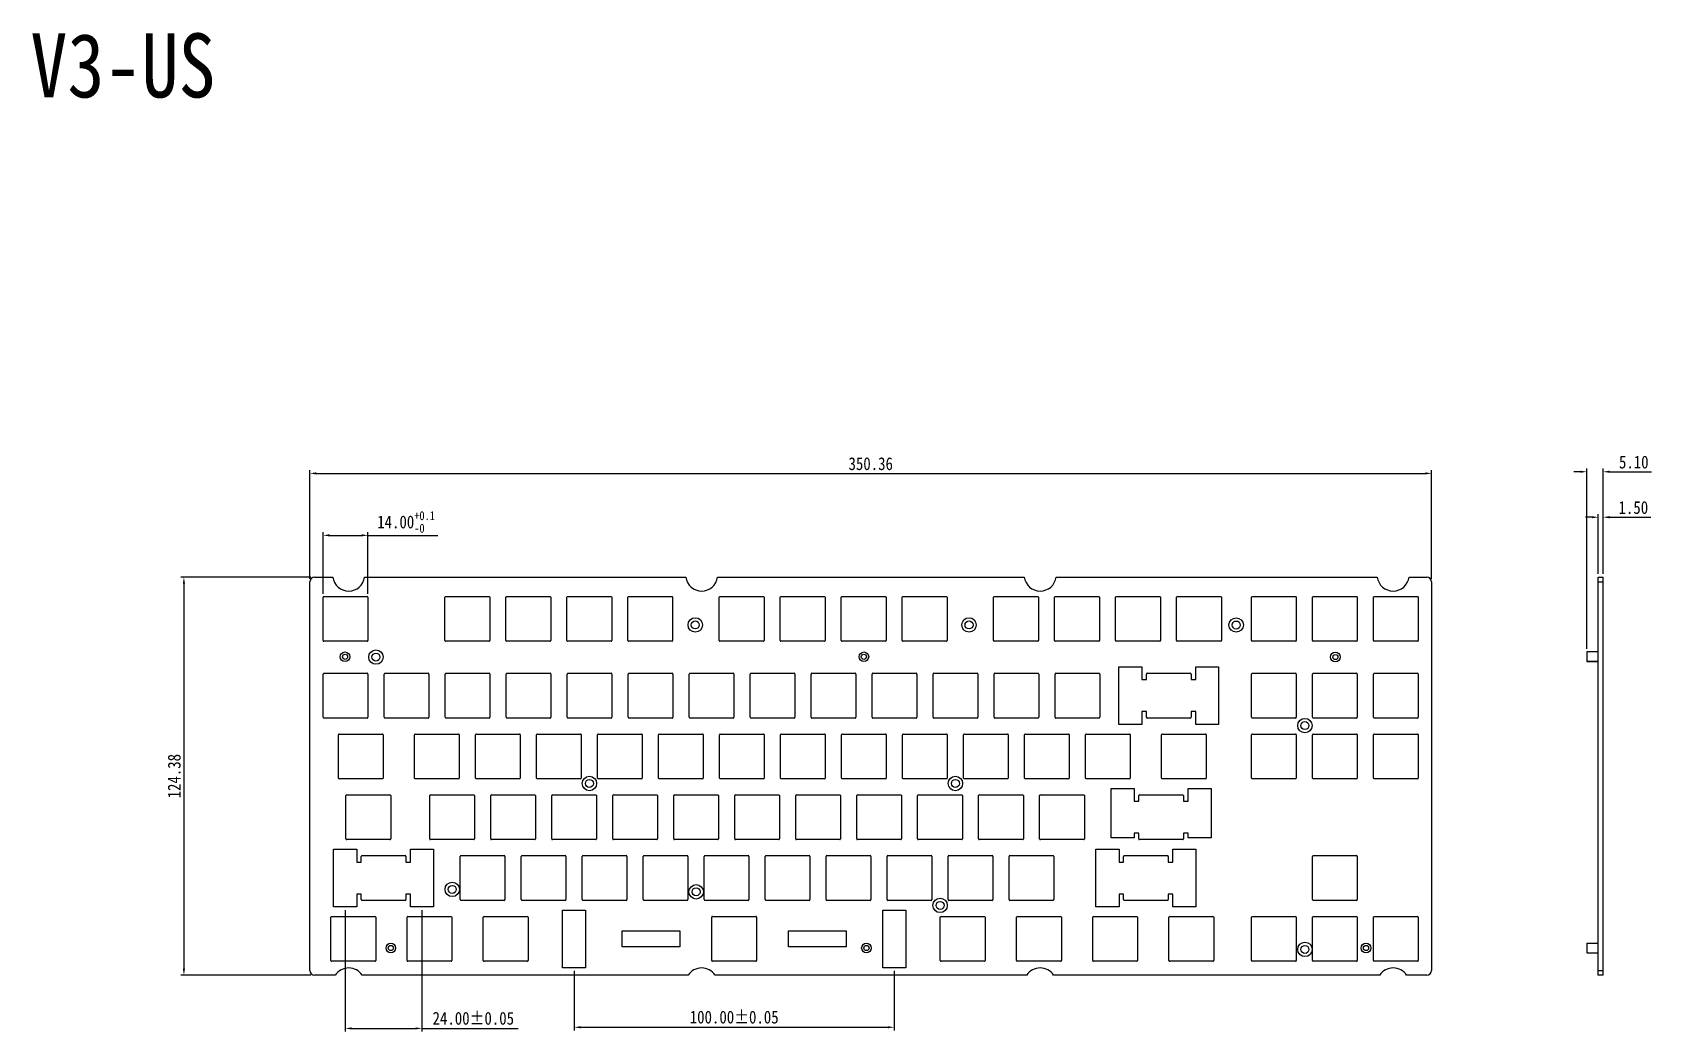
# Model space of a CAD drawing. Header units: millimetres. Extents: x -14 to 1164, y 2 to 864.
# Drawn here: x -14 to 492, y 550 to 862 of the extents above; entities that cross this region are included whole.
import ezdxf

# ---------------------------------------------------------------- set-up
doc = ezdxf.new("R2010")
doc.units = ezdxf.units.MM
doc.header["$LTSCALE"] = 16.335
doc.header["$PDMODE"] = 3
doc.header["$PDSIZE"] = 8
doc.layers.get('0').update_dxf_attribs({"linetype": 'CONTINUOUS'})
doc.layers.get('Defpoints').update_dxf_attribs({"linetype": 'CONTINUOUS'})
doc.layers.add('标注尺寸', color=2, linetype='CONTINUOUS')
doc.layers.add('辅助线', color=8, linetype='CONTINUOUS')
doc.styles.get("Standard").update_dxf_attribs({"font": '', "width": 0.85, "height": 4})
doc.styles.get('Standard').set_extended_font_data('SimSun')
doc.dimstyles.get("Standard").update_dxf_attribs({"dimtxt": 2.5, "dimasz": 2, "dimexe": 1, "dimexo": 1, "dimgap": 1, "dimtad": 1, "dimzin": 1, "dimdsep": 46, "dimtxsty": 'Standard', "dimcen": 0.09, "dimadec": 0, "dimazin": 2, "dimtp": 0.01, "dimtm": 0.01, "dimtfac": 1, "dimtofl": 0, "dimtmove": 0, "dimatfit": 3, "dimfxl": 1, "dimtolj": 1, "dimarcsym": 0})

# ---------------------------------------------------------------- blocks, each defined once
blk = doc.blocks.new('*D15')
at = {"layer": 'Defpoints', "color": 0}
for p in [(422.87, 724.7), (72.51, 690.8), (422.87, 690.8)]:
    blk.add_point(p, dxfattribs=at)
at = {"layer": '标注尺寸', "color": 0, "lineweight": -2}
for p, q in [((72.51, 691.8), (72.51, 725.7)), ((74.51, 724.7), (420.87, 724.7)), ((422.87, 691.8), (422.87, 725.7))]:
    blk.add_line(p, q, dxfattribs=at)
at = {"layer": '标注尺寸', "color": 0}
for points in [[(74.51, 725.03), (74.51, 724.36), (72.51, 724.7)], [(420.87, 725.03), (420.87, 724.36), (422.87, 724.7)]]:
    blk.add_solid(points, dxfattribs=at)
at = {"layer": '标注尺寸', "color": 0, "insert": (247.69, 727.7), "char_height": 4, "attachment_point": 5}
blk.add_mtext('\\A1;350.36', dxfattribs=at)
blk = doc.blocks.new('*D16')
at = {"layer": 'Defpoints', "color": 0}
for p in [(73.86, 692.29), (33.18, 567.91), (73.86, 567.91)]:
    blk.add_point(p, dxfattribs=at)
at = {"layer": '标注尺寸', "color": 0, "lineweight": -2}
for p, q in [((72.86, 692.29), (32.18, 692.29)), ((33.18, 690.29), (33.18, 569.91)), ((72.86, 567.91), (32.18, 567.91))]:
    blk.add_line(p, q, dxfattribs=at)
at = {"layer": '标注尺寸', "color": 0}
for points in [[(32.85, 690.29), (33.51, 690.29), (33.18, 692.29)], [(32.85, 569.91), (33.51, 569.91), (33.18, 567.91)]]:
    blk.add_solid(points, dxfattribs=at)
at = {"layer": '标注尺寸', "color": 0, "insert": (30.18, 630.1), "char_height": 4, "attachment_point": 5, "rotation": 90}
blk.add_mtext('\\A1;124.38', dxfattribs=at)
blk = doc.blocks.new('*D17')
at = {"layer": 'Defpoints', "color": 0}
for p in [(476.44, 725.2), (476.44, 692.3), (471.34, 668.9)]:
    blk.add_point(p, dxfattribs=at)
at = {"layer": '标注尺寸', "color": 0, "lineweight": -2}
for p, q in [((469.34, 725.2), (467.34, 725.2)), ((471.34, 669.9), (471.34, 726.2)), ((476.44, 693.3), (476.44, 726.2)), ((478.44, 725.2), (491.58, 725.2))]:
    blk.add_line(p, q, dxfattribs=at)
at = {"layer": '标注尺寸', "color": 0}
for points in [[(469.34, 725.54), (469.34, 724.87), (471.34, 725.2)], [(478.44, 725.54), (478.44, 724.87), (476.44, 725.2)]]:
    blk.add_solid(points, dxfattribs=at)
at = {"layer": '标注尺寸', "color": 0, "insert": (486.01, 728.2), "char_height": 4, "attachment_point": 5}
blk.add_mtext('\\A1;5.10', dxfattribs=at)
blk = doc.blocks.new('*D18')
at = {"layer": 'Defpoints', "color": 0}
for p in [(476.44, 711), (474.94, 692.3), (476.44, 692.3)]:
    blk.add_point(p, dxfattribs=at)
at = {"layer": '标注尺寸', "color": 0, "lineweight": -2}
for p, q in [((472.94, 711), (470.94, 711)), ((474.94, 693.3), (474.94, 712)), ((476.44, 693.3), (476.44, 712)), ((478.44, 711), (491.32, 711))]:
    blk.add_line(p, q, dxfattribs=at)
at = {"layer": '标注尺寸', "color": 0}
for points in [[(472.94, 711.34), (472.94, 710.67), (474.94, 711)], [(478.44, 711.34), (478.44, 710.67), (476.44, 711)]]:
    blk.add_solid(points, dxfattribs=at)
at = {"layer": '标注尺寸', "color": 0, "insert": (485.88, 714), "char_height": 4, "attachment_point": 5}
blk.add_mtext('\\A1;1.50', dxfattribs=at)
blk = doc.blocks.new('*D19')
at = {"layer": 'Defpoints', "color": 0}
for p in [(90.67, 705.34), (76.67, 686.04), (90.67, 686.04)]:
    blk.add_point(p, dxfattribs=at)
at = {"layer": '标注尺寸', "color": 0, "lineweight": -2}
for p, q in [((76.67, 687.04), (76.67, 706.34)), ((78.67, 705.34), (88.67, 705.34)), ((90.67, 687.04), (90.67, 706.34)), ((90.67, 705.34), (112.49, 705.34))]:
    blk.add_line(p, q, dxfattribs=at)
at = {"layer": '标注尺寸', "color": 0}
for points in [[(78.67, 705.68), (78.67, 705.01), (76.67, 705.34)], [(88.67, 705.68), (88.67, 705.01), (90.67, 705.34)]]:
    blk.add_solid(points, dxfattribs=at)
at = {"layer": '标注尺寸', "color": 0, "insert": (102.58, 709.53), "char_height": 4, "attachment_point": 5}
blk.add_mtext('\\A1;14.00{\\H0.7x;\\S+0.1^ -0;}', dxfattribs=at)
blk = doc.blocks.new('*D20')
at = {"layer": 'Defpoints', "color": 0}
for p in [(83.54, 589.27), (107.54, 589.27), (107.54, 551.29)]:
    blk.add_point(p, dxfattribs=at)
at = {"layer": '标注尺寸', "color": 0, "lineweight": -2}
for p, q in [((83.54, 588.27), (83.54, 550.29)), ((107.54, 588.27), (107.54, 550.29)), ((85.54, 551.29), (105.54, 551.29)), ((107.54, 551.29), (137.59, 551.29))]:
    blk.add_line(p, q, dxfattribs=at)
at = {"layer": '标注尺寸', "color": 0}
for points in [[(85.54, 551.62), (85.54, 550.96), (83.54, 551.29)], [(105.54, 551.62), (105.54, 550.96), (107.54, 551.29)]]:
    blk.add_solid(points, dxfattribs=at)
at = {"layer": '标注尺寸', "color": 0, "insert": (123.57, 554.43), "char_height": 4, "attachment_point": 5}
blk.add_mtext('\\A1;24.00%%P0.05', dxfattribs=at)
blk = doc.blocks.new('*D21')
at = {"layer": 'Defpoints', "color": 0}
for p in [(155.05, 570.27), (255.05, 570.27), (255.05, 551.66)]:
    blk.add_point(p, dxfattribs=at)
at = {"layer": '标注尺寸', "color": 0, "lineweight": -2}
for p, q in [((155.05, 569.27), (155.05, 550.66)), ((255.05, 569.27), (255.05, 550.66)), ((157.05, 551.66), (253.05, 551.66))]:
    blk.add_line(p, q, dxfattribs=at)
at = {"layer": '标注尺寸', "color": 0}
for points in [[(157.05, 551.99), (157.05, 551.32), (155.05, 551.66)], [(253.05, 551.99), (253.05, 551.32), (255.05, 551.66)]]:
    blk.add_solid(points, dxfattribs=at)
at = {"layer": '标注尺寸', "color": 0, "insert": (205.05, 554.8), "char_height": 4, "attachment_point": 5}
blk.add_mtext('\\A1;100.00%%P0.05', dxfattribs=at)

msp = doc.modelspace()

# ---------------------------------------------------------------- linework, layer by layer
at = {"color": 7, "linetype": 'Continuous'}
for p, q in [((72.506, 569.412), (72.506, 690.799)), ((74.006, 692.299), (79.696, 692.299)), ((89.614, 692.299), (189.929, 692.299)), ((199.847, 692.299), (295.663, 692.299)), ((305.581, 692.299), (405.896, 692.299)), ((415.814, 692.299), (421.367, 692.299)), ((422.867, 690.799), (422.867, 569.412)), ((474.942, 567.912), (474.942, 692.299)), ((474.942, 692.299), (476.442, 692.299)), ((474.942, 690.799), (476.442, 690.799)), ((476.442, 567.912), (476.442, 692.299)), ((76.667, 672.438), (76.667, 686.038)), ((76.867, 686.238), (90.467, 686.238)), ((90.667, 686.038), (90.667, 672.438)), ((114.682, 672.438), (114.682, 686.038)), ((114.882, 686.238), (128.482, 686.238)), ((128.682, 686.038), (128.682, 672.438)), ((133.732, 672.438), (133.732, 686.038)), ((133.932, 686.238), (147.532, 686.238)), ((147.732, 686.038), (147.732, 672.438)), ((152.782, 672.438), (152.782, 686.038)), ((152.982, 686.238), (166.582, 686.238)), ((166.782, 686.038), (166.782, 672.438)), ((171.832, 672.438), (171.832, 686.038)), ((172.032, 686.238), (185.632, 686.238)), ((185.832, 686.038), (185.832, 672.438)), ((200.402, 672.438), (200.402, 686.038)), ((200.602, 686.238), (214.202, 686.238)), ((214.402, 686.038), (214.402, 672.438)), ((219.452, 672.438), (219.452, 686.038)), ((219.652, 686.238), (233.252, 686.238)), ((233.452, 686.038), (233.452, 672.438)), ((238.502, 672.438), (238.502, 686.038)), ((238.702, 686.238), (252.302, 686.238)), ((252.502, 686.038), (252.502, 672.438)), ((257.552, 672.438), (257.552, 686.038)), ((257.752, 686.238), (271.352, 686.238)), ((271.552, 686.038), (271.552, 672.438)), ((286.072, 672.438), (286.072, 686.038)), ((286.272, 686.238), (299.872, 686.238)), ((300.072, 686.038), (300.072, 672.438)), ((305.122, 672.438), (305.122, 686.038)), ((305.322, 686.238), (318.922, 686.238)), ((319.122, 686.038), (319.122, 672.438)), ((324.172, 672.438), (324.172, 686.038)), ((324.372, 686.238), (337.972, 686.238)), ((338.172, 686.038), (338.172, 672.438)), ((343.222, 672.438), (343.222, 686.038)), ((343.422, 686.238), (357.022, 686.238)), ((357.222, 686.038), (357.222, 672.438)), ((366.617, 672.438), (366.617, 686.038)), ((366.817, 686.238), (380.417, 686.238)), ((380.617, 686.038), (380.617, 672.438)), ((385.667, 672.438), (385.667, 686.038)), ((385.867, 686.238), (399.467, 686.238)), ((399.667, 686.038), (399.667, 672.438)), ((404.717, 672.438), (404.717, 686.038)), ((404.917, 686.238), (418.517, 686.238)), ((418.717, 686.038), (418.717, 672.438)), ((90.467, 672.238), (76.867, 672.238)), ((128.482, 672.238), (114.882, 672.238)), ((147.532, 672.238), (133.932, 672.238)), ((166.582, 672.238), (152.982, 672.238)), ((185.632, 672.238), (172.032, 672.238)), ((214.202, 672.238), (200.602, 672.238)), ((233.252, 672.238), (219.652, 672.238)), ((252.302, 672.238), (238.702, 672.238)), ((271.352, 672.238), (257.752, 672.238)), ((299.872, 672.238), (286.272, 672.238)), ((318.922, 672.238), (305.322, 672.238)), ((337.972, 672.238), (324.372, 672.238)), ((357.022, 672.238), (343.422, 672.238)), ((380.417, 672.238), (366.817, 672.238)), ((399.467, 672.238), (385.867, 672.238)), ((418.517, 672.238), (404.917, 672.238)), ((471.342, 668.897), (471.342, 665.897)), ((474.942, 668.897), (471.342, 668.897)), ((325.167, 664.27), (332.367, 664.27)), ((325.167, 646.27), (325.167, 664.27)), ((332.367, 664.27), (332.367, 660.27)), ((349.196, 664.27), (356.339, 664.27)), ((349.196, 660.27), (349.196, 664.27)), ((356.339, 664.27), (356.339, 646.27)), ((474.942, 665.897), (471.342, 665.897)), ((474.942, 665.819), (471.342, 665.819)), ((76.667, 648.505), (76.667, 662.005)), ((76.917, 662.255), (90.417, 662.255)), ((90.667, 662.005), (90.667, 648.505)), ((95.717, 648.505), (95.717, 662.005)), ((95.967, 662.255), (109.467, 662.255)), ((109.717, 662.005), (109.717, 648.505)), ((114.767, 648.505), (114.767, 662.005)), ((115.017, 662.255), (128.517, 662.255)), ((128.767, 662.005), (128.767, 648.505)), ((133.817, 648.505), (133.817, 662.005)), ((134.067, 662.255), (147.567, 662.255)), ((147.817, 662.005), (147.817, 648.505)), ((152.867, 648.505), (152.867, 662.005)), ((153.117, 662.255), (166.617, 662.255)), ((166.867, 662.005), (166.867, 648.505)), ((171.917, 648.505), (171.917, 662.005)), ((172.167, 662.255), (185.667, 662.255)), ((185.917, 662.005), (185.917, 648.505)), ((190.967, 648.505), (190.967, 662.005)), ((191.217, 662.255), (204.717, 662.255)), ((204.967, 662.005), (204.967, 648.505)), ((210.017, 648.505), (210.017, 662.005)), ((210.267, 662.255), (223.767, 662.255)), ((224.017, 662.005), (224.017, 648.505)), ((229.067, 648.505), (229.067, 662.005)), ((229.317, 662.255), (242.817, 662.255)), ((243.067, 662.005), (243.067, 648.505)), ((248.117, 648.505), (248.117, 662.005)), ((248.367, 662.255), (261.867, 662.255)), ((262.117, 662.005), (262.117, 648.505)), ((267.167, 648.505), (267.167, 662.005)), ((267.417, 662.255), (280.917, 662.255)), ((281.167, 662.005), (281.167, 648.505)), ((286.217, 648.505), (286.217, 662.005)), ((286.467, 662.255), (299.967, 662.255)), ((300.217, 662.005), (300.217, 648.505)), ((305.267, 648.505), (305.267, 662.005)), ((305.517, 662.255), (319.017, 662.255)), ((319.267, 662.005), (319.267, 648.505)), ((332.367, 660.27), (333.782, 660.27)), ((333.782, 660.27), (333.782, 661.975)), ((334.062, 662.255), (347.472, 662.255)), ((347.752, 661.975), (347.752, 660.27)), ((347.752, 660.27), (349.196, 660.27)), ((366.617, 648.505), (366.617, 662.005)), ((366.867, 662.255), (380.367, 662.255)), ((380.617, 662.005), (380.617, 648.505)), ((385.667, 648.505), (385.667, 662.005)), ((385.917, 662.255), (399.417, 662.255)), ((399.667, 662.005), (399.667, 648.505)), ((404.717, 648.505), (404.717, 662.005)), ((404.967, 662.255), (418.467, 662.255)), ((418.717, 662.005), (418.717, 648.505)), ((90.417, 648.255), (76.917, 648.255)), ((109.467, 648.255), (95.967, 648.255)), ((128.517, 648.255), (115.017, 648.255)), ((147.567, 648.255), (134.067, 648.255)), ((166.617, 648.255), (153.117, 648.255)), ((185.667, 648.255), (172.167, 648.255)), ((204.717, 648.255), (191.217, 648.255)), ((223.767, 648.255), (210.267, 648.255)), ((242.817, 648.255), (229.317, 648.255)), ((261.867, 648.255), (248.367, 648.255)), ((280.917, 648.255), (267.417, 648.255)), ((299.967, 648.255), (286.467, 648.255)), ((319.017, 648.255), (305.517, 648.255)), ((333.782, 650.27), (332.367, 650.27)), ((332.367, 650.27), (332.367, 646.27)), ((333.782, 648.535), (333.782, 650.27)), ((347.472, 648.255), (334.062, 648.255)), ((349.196, 650.27), (347.752, 650.27)), ((347.752, 650.27), (347.752, 648.535)), ((349.196, 646.27), (349.196, 650.27)), ((380.367, 648.255), (366.867, 648.255)), ((399.417, 648.255), (385.917, 648.255)), ((418.467, 648.255), (404.967, 648.255)), ((81.417, 629.505), (81.417, 643.005)), ((81.667, 643.255), (95.167, 643.255)), ((95.417, 643.005), (95.417, 629.505)), ((105.202, 629.52), (105.202, 643.02)), ((105.452, 643.27), (118.952, 643.27)), ((119.202, 643.02), (119.202, 629.52)), ((124.252, 629.52), (124.252, 643.02)), ((124.502, 643.27), (138.002, 643.27)), ((138.252, 643.02), (138.252, 629.52)), ((143.302, 629.52), (143.302, 643.02)), ((143.552, 643.27), (157.052, 643.27)), ((157.302, 643.02), (157.302, 629.52)), ((162.352, 629.52), (162.352, 643.02)), ((162.602, 643.27), (176.102, 643.27)), ((176.352, 643.02), (176.352, 629.52)), ((181.402, 629.52), (181.402, 643.02)), ((181.652, 643.27), (195.152, 643.27)), ((195.402, 643.02), (195.402, 629.52)), ((200.452, 629.52), (200.452, 643.02)), ((200.702, 643.27), (214.202, 643.27)), ((214.452, 643.02), (214.452, 629.52)), ((219.502, 629.52), (219.502, 643.02)), ((219.752, 643.27), (233.252, 643.27)), ((233.502, 643.02), (233.502, 629.52)), ((238.552, 629.52), (238.552, 643.02)), ((238.802, 643.27), (252.302, 643.27)), ((252.552, 643.02), (252.552, 629.52)), ((257.602, 629.52), (257.602, 643.02)), ((257.852, 643.27), (271.352, 643.27)), ((271.602, 643.02), (271.602, 629.52)), ((276.652, 629.52), (276.652, 643.02)), ((276.902, 643.27), (290.402, 643.27)), ((290.652, 643.02), (290.652, 629.52)), ((295.702, 629.52), (295.702, 643.02)), ((295.952, 643.27), (309.452, 643.27)), ((309.702, 643.02), (309.702, 629.52)), ((314.752, 629.52), (314.752, 643.02)), ((315.002, 643.27), (328.502, 643.27)), ((332.367, 646.27), (325.167, 646.27)), ((328.752, 643.02), (328.752, 629.52)), ((338.502, 629.52), (338.502, 643.02)), ((338.752, 643.27), (352.252, 643.27)), ((356.339, 646.27), (349.196, 646.27)), ((352.502, 643.02), (352.502, 629.52)), ((366.617, 629.52), (366.617, 643.02)), ((366.867, 643.27), (380.367, 643.27)), ((380.617, 643.02), (380.617, 629.52)), ((385.667, 629.52), (385.667, 643.02)), ((385.917, 643.27), (399.417, 643.27)), ((399.667, 643.02), (399.667, 629.52)), ((404.717, 629.52), (404.717, 643.02)), ((404.967, 643.27), (418.467, 643.27)), ((418.717, 643.02), (418.717, 629.52)), ((95.167, 629.255), (81.667, 629.255)), ((118.952, 629.27), (105.452, 629.27)), ((138.002, 629.27), (124.502, 629.27)), ((157.052, 629.27), (143.552, 629.27)), ((176.102, 629.27), (162.602, 629.27)), ((195.152, 629.27), (181.652, 629.27)), ((214.202, 629.27), (200.702, 629.27)), ((233.252, 629.27), (219.752, 629.27)), ((252.302, 629.27), (238.802, 629.27)), ((271.352, 629.27), (257.852, 629.27)), ((290.402, 629.27), (276.902, 629.27)), ((309.452, 629.27), (295.952, 629.27)), ((328.502, 629.27), (315.002, 629.27)), ((352.252, 629.27), (338.752, 629.27)), ((380.367, 629.27), (366.867, 629.27)), ((399.417, 629.27), (385.917, 629.27)), ((418.467, 629.27), (404.967, 629.27)), ((83.792, 610.52), (83.792, 624.02)), ((84.042, 624.27), (97.542, 624.27)), ((97.792, 624.02), (97.792, 610.52)), ((109.952, 610.52), (109.952, 624.02)), ((110.202, 624.27), (123.702, 624.27)), ((123.952, 624.02), (123.952, 610.52)), ((129.002, 610.52), (129.002, 624.02)), ((129.252, 624.27), (142.752, 624.27)), ((143.002, 624.02), (143.002, 610.52)), ((148.052, 610.52), (148.052, 624.02)), ((148.302, 624.27), (161.802, 624.27)), ((162.052, 624.02), (162.052, 610.52)), ((167.102, 610.52), (167.102, 624.02)), ((167.352, 624.27), (180.852, 624.27)), ((181.102, 624.02), (181.102, 610.52)), ((186.152, 610.52), (186.152, 624.02)), ((186.402, 624.27), (199.902, 624.27)), ((200.152, 624.02), (200.152, 610.52)), ((205.202, 610.52), (205.202, 624.02)), ((205.452, 624.27), (218.952, 624.27)), ((219.202, 624.02), (219.202, 610.52)), ((224.252, 610.52), (224.252, 624.02)), ((224.502, 624.27), (238.002, 624.27)), ((238.252, 624.02), (238.252, 610.52)), ((243.302, 610.52), (243.302, 624.02)), ((243.552, 624.27), (257.052, 624.27)), ((257.302, 624.02), (257.302, 610.52)), ((262.352, 610.52), (262.352, 624.02)), ((262.602, 624.27), (276.102, 624.27)), ((276.352, 624.02), (276.352, 610.52)), ((281.402, 610.52), (281.402, 624.02)), ((281.652, 624.27), (295.152, 624.27)), ((295.402, 624.02), (295.402, 610.52)), ((300.452, 610.52), (300.452, 624.02)), ((300.702, 624.27), (314.202, 624.27)), ((314.452, 624.02), (314.452, 610.52)), ((322.792, 626.285), (329.992, 626.285)), ((322.792, 610.785), (322.792, 626.285)), ((329.992, 626.285), (329.992, 622.285)), ((329.992, 622.285), (331.392, 622.285)), ((331.392, 622.285), (331.392, 624.02)), ((331.642, 624.27), (345.142, 624.27)), ((345.392, 624.02), (345.392, 622.285)), ((345.392, 622.285), (346.792, 622.285)), ((346.792, 626.285), (353.992, 626.285)), ((346.792, 622.285), (346.792, 626.285)), ((353.992, 626.285), (353.992, 610.785)), ((331.392, 612.285), (329.992, 612.285)), ((329.992, 612.285), (329.992, 610.785)), ((331.392, 610.52), (331.392, 612.285)), ((346.792, 612.285), (345.392, 612.285)), ((345.392, 612.285), (345.392, 610.52)), ((346.792, 610.785), (346.792, 612.285)), ((79.942, 589.27), (79.942, 607.27)), ((79.942, 607.27), (87.142, 607.27)), ((97.542, 610.27), (84.042, 610.27)), ((87.142, 607.27), (87.142, 603.27)), ((103.942, 603.27), (103.942, 607.27)), ((103.942, 607.27), (111.142, 607.27)), ((123.702, 610.27), (110.202, 610.27)), ((111.142, 607.27), (111.142, 589.27)), ((142.752, 610.27), (129.252, 610.27)), ((161.802, 610.27), (148.302, 610.27)), ((180.852, 610.27), (167.352, 610.27)), ((199.902, 610.27), (186.402, 610.27)), ((218.952, 610.27), (205.452, 610.27)), ((238.002, 610.27), (224.502, 610.27)), ((257.052, 610.27), (243.552, 610.27)), ((276.102, 610.27), (262.602, 610.27)), ((295.152, 610.27), (281.652, 610.27)), ((314.202, 610.27), (300.702, 610.27)), ((318.042, 607.27), (325.242, 607.27)), ((318.042, 589.27), (318.042, 607.27)), ((329.992, 610.785), (322.792, 610.785)), ((325.242, 607.27), (325.242, 603.27)), ((345.142, 610.27), (331.642, 610.27)), ((342.042, 607.27), (349.242, 607.27)), ((342.042, 603.27), (342.042, 607.27)), ((353.992, 610.785), (346.792, 610.785)), ((349.242, 607.27), (349.242, 589.27)), ((87.142, 603.27), (88.542, 603.27)), ((88.542, 603.27), (88.542, 605.02)), ((88.792, 605.27), (102.292, 605.27)), ((102.542, 605.02), (102.542, 603.27)), ((102.542, 603.27), (103.942, 603.27)), ((119.452, 591.52), (119.452, 605.02)), ((119.702, 605.27), (133.202, 605.27)), ((133.452, 605.02), (133.452, 591.52)), ((138.502, 591.52), (138.502, 605.02)), ((138.752, 605.27), (152.252, 605.27)), ((152.502, 605.02), (152.502, 591.52)), ((157.552, 591.52), (157.552, 605.02)), ((157.802, 605.27), (171.302, 605.27)), ((171.552, 605.02), (171.552, 591.52)), ((176.602, 591.52), (176.602, 605.02)), ((176.852, 605.27), (190.352, 605.27)), ((190.602, 605.02), (190.602, 591.52)), ((195.652, 591.52), (195.652, 605.02)), ((195.902, 605.27), (209.402, 605.27)), ((209.652, 605.02), (209.652, 591.52)), ((214.702, 591.52), (214.702, 605.02)), ((214.952, 605.27), (228.452, 605.27)), ((228.702, 605.02), (228.702, 591.52)), ((233.752, 591.52), (233.752, 605.02)), ((234.002, 605.27), (247.502, 605.27)), ((247.752, 605.02), (247.752, 591.52)), ((252.802, 591.52), (252.802, 605.02)), ((253.052, 605.27), (266.552, 605.27)), ((266.802, 605.02), (266.802, 591.52)), ((271.852, 591.52), (271.852, 605.02)), ((272.102, 605.27), (285.602, 605.27)), ((285.852, 605.02), (285.852, 591.52)), ((290.902, 591.52), (290.902, 605.02)), ((291.152, 605.27), (304.652, 605.27)), ((304.902, 605.02), (304.902, 591.52)), ((325.242, 603.27), (326.642, 603.27)), ((326.642, 603.27), (326.642, 605.02)), ((326.892, 605.27), (340.392, 605.27)), ((340.642, 605.02), (340.642, 603.27)), ((340.642, 603.27), (342.042, 603.27)), ((385.667, 591.52), (385.667, 605.02)), ((385.917, 605.27), (399.417, 605.27)), ((399.667, 605.02), (399.667, 591.52)), ((87.142, 593.27), (87.142, 589.27)), ((88.542, 593.27), (87.142, 593.27)), ((88.542, 591.52), (88.542, 593.27)), ((102.542, 593.27), (102.542, 591.52)), ((103.942, 593.27), (102.542, 593.27)), ((103.942, 589.27), (103.942, 593.27)), ((326.642, 593.27), (325.242, 593.27)), ((325.242, 593.27), (325.242, 589.27)), ((326.642, 591.52), (326.642, 593.27)), ((342.042, 593.27), (340.642, 593.27)), ((340.642, 593.27), (340.642, 591.52)), ((342.042, 589.27), (342.042, 593.27)), ((87.142, 589.27), (79.942, 589.27)), ((102.292, 591.27), (88.792, 591.27)), ((111.142, 589.27), (103.942, 589.27)), ((133.202, 591.27), (119.702, 591.27)), ((152.252, 591.27), (138.752, 591.27)), ((151.452, 570.27), (151.452, 588.27)), ((151.452, 588.27), (158.652, 588.27)), ((171.302, 591.27), (157.802, 591.27)), ((158.652, 588.27), (158.652, 570.27)), ((190.352, 591.27), (176.852, 591.27)), ((209.402, 591.27), (195.902, 591.27)), ((228.452, 591.27), (214.952, 591.27)), ((247.502, 591.27), (234.002, 591.27)), ((251.452, 588.27), (258.652, 588.27)), ((251.452, 570.27), (251.452, 588.27)), ((266.552, 591.27), (253.052, 591.27)), ((258.652, 588.27), (258.652, 570.27)), ((285.602, 591.27), (272.102, 591.27)), ((304.652, 591.27), (291.152, 591.27)), ((325.242, 589.27), (318.042, 589.27)), ((340.392, 591.27), (326.892, 591.27)), ((349.242, 589.27), (342.042, 589.27)), ((399.417, 591.27), (385.917, 591.27)), ((79.077, 572.52), (79.077, 586.02)), ((79.327, 586.27), (92.827, 586.27)), ((93.077, 586.02), (93.077, 572.52)), ((102.877, 572.52), (102.877, 586.02)), ((103.127, 586.27), (116.627, 586.27)), ((116.877, 586.02), (116.877, 572.52)), ((126.677, 572.52), (126.677, 586.02)), ((126.927, 586.27), (140.427, 586.27)), ((140.677, 586.02), (140.677, 572.52)), ((170.052, 576.77), (170.052, 581.77)), ((170.052, 581.77), (188.052, 581.77)), ((188.052, 581.77), (188.052, 576.77)), ((198.052, 572.47), (198.052, 586.07)), ((198.252, 586.27), (211.852, 586.27)), ((212.052, 586.07), (212.052, 572.47)), ((222.052, 581.77), (240.052, 581.77)), ((222.052, 576.77), (222.052, 581.77)), ((240.052, 581.77), (240.052, 576.77)), ((269.427, 572.52), (269.427, 586.02)), ((269.677, 586.27), (283.177, 586.27)), ((283.427, 586.02), (283.427, 572.52)), ((293.227, 572.52), (293.227, 586.02)), ((293.477, 586.27), (306.977, 586.27)), ((307.227, 586.02), (307.227, 572.52)), ((317.027, 572.52), (317.027, 586.02)), ((317.277, 586.27), (330.777, 586.27)), ((331.027, 586.02), (331.027, 572.52)), ((340.827, 572.52), (340.827, 586.02)), ((341.077, 586.27), (354.577, 586.27)), ((354.827, 586.02), (354.827, 572.52)), ((366.617, 572.52), (366.617, 586.02)), ((366.867, 586.27), (380.367, 586.27)), ((380.617, 586.02), (380.617, 572.52)), ((385.667, 572.52), (385.667, 586.02)), ((385.917, 586.27), (399.417, 586.27)), ((399.667, 586.02), (399.667, 572.52)), ((404.717, 572.52), (404.717, 586.02)), ((404.967, 586.27), (418.467, 586.27)), ((418.717, 586.02), (418.717, 572.52)), ((188.052, 576.77), (170.052, 576.77)), ((240.052, 576.77), (222.052, 576.77)), ((471.342, 577.911), (474.942, 577.911)), ((471.342, 577.911), (471.342, 574.911)), ((92.827, 572.27), (79.327, 572.27)), ((116.627, 572.27), (103.127, 572.27)), ((140.427, 572.27), (126.927, 572.27)), ((211.852, 572.27), (198.252, 572.27)), ((283.177, 572.27), (269.677, 572.27)), ((306.977, 572.27), (293.477, 572.27)), ((330.777, 572.27), (317.277, 572.27)), ((354.577, 572.27), (341.077, 572.27)), ((380.367, 572.27), (366.867, 572.27)), ((399.417, 572.27), (385.917, 572.27)), ((418.467, 572.27), (404.967, 572.27)), ((471.342, 574.911), (474.942, 574.911)), ((80.453, 567.912), (74.006, 567.912)), ((190.686, 567.912), (88.858, 567.912)), ((158.652, 570.27), (151.452, 570.27)), ((296.419, 567.912), (199.091, 567.912)), ((258.652, 570.27), (251.452, 570.27)), ((406.653, 567.912), (304.824, 567.912)), ((421.367, 567.912), (415.058, 567.912)), ((474.942, 569.412), (476.442, 569.412)), ((476.442, 567.912), (474.942, 567.912))]:
    msp.add_line(p, q, dxfattribs=at)
for centre, radius in [((192.887, 677.358), 2.25), ((192.887, 677.358), 1.25), ((278.387, 677.358), 2.25), ((278.387, 677.358), 1.25), ((361.837, 677.325), 2.25), ((361.837, 677.325), 1.25), ((93.157, 667.3), 2.25), ((93.157, 667.3), 1.25), ((383.292, 645.895), 2.25), ((383.292, 645.895), 1.25), ((159.837, 627.82), 2.25), ((159.837, 627.82), 1.25), ((274.137, 627.82), 2.25), ((274.137, 627.82), 1.25), ((116.982, 594.725), 2.25), ((116.982, 594.725), 1.25), ((193.167, 593.97), 2.25), ((193.167, 593.97), 1.25), ((269.367, 589.72), 2.25), ((269.367, 589.72), 1.25), ((383.307, 575.975), 2.25), ((383.307, 575.975), 1.25)]:
    msp.add_circle(centre, radius, dxfattribs=at)
for centre, radius, start, end in [((74.006, 690.799), 1.5, 90, 180), ((84.655, 692.939), 5, 187.35272, 352.64728), ((194.888, 692.939), 5, 187.35272, 352.64728), ((300.622, 692.939), 5, 187.35272, 352.64728), ((410.855, 692.939), 5, 187.35272, 352.64728), ((421.367, 690.799), 1.5, 0, 90), ((76.867, 686.038), 0.2, 90, 180), ((90.467, 686.038), 0.2, 0, 90), ((114.882, 686.038), 0.2, 90, 180), ((128.482, 686.038), 0.2, 0, 90), ((133.932, 686.038), 0.2, 90, 180), ((147.532, 686.038), 0.2, 0, 90), ((152.982, 686.038), 0.2, 90, 180), ((166.582, 686.038), 0.2, 0, 90), ((172.032, 686.038), 0.2, 90, 180), ((185.632, 686.038), 0.2, 0, 90), ((200.602, 686.038), 0.2, 90, 180), ((214.202, 686.038), 0.2, 0, 90), ((219.652, 686.038), 0.2, 90, 180), ((233.252, 686.038), 0.2, 0, 90), ((238.702, 686.038), 0.2, 90, 180), ((252.302, 686.038), 0.2, 0, 90), ((257.752, 686.038), 0.2, 90, 180), ((271.352, 686.038), 0.2, 0, 90), ((286.272, 686.038), 0.2, 90, 180), ((299.872, 686.038), 0.2, 0, 90), ((305.322, 686.038), 0.2, 90, 180), ((318.922, 686.038), 0.2, 0, 90), ((324.372, 686.038), 0.2, 90, 180), ((337.972, 686.038), 0.2, 0, 90), ((343.422, 686.038), 0.2, 90, 180), ((357.022, 686.038), 0.2, 0, 90), ((366.817, 686.038), 0.2, 90, 180), ((380.417, 686.038), 0.2, 0, 90), ((385.867, 686.038), 0.2, 90, 180), ((399.467, 686.038), 0.2, 0, 90), ((404.917, 686.038), 0.2, 90, 180), ((418.517, 686.038), 0.2, 0, 90), ((76.867, 672.438), 0.2, 180, 270), ((90.467, 672.438), 0.2, 270, 0), ((114.882, 672.438), 0.2, 180, 270), ((128.482, 672.438), 0.2, 270, 0), ((133.932, 672.438), 0.2, 180, 270), ((147.532, 672.438), 0.2, 270, 0), ((152.982, 672.438), 0.2, 180, 270), ((166.582, 672.438), 0.2, 270, 0), ((172.032, 672.438), 0.2, 180, 270), ((185.632, 672.438), 0.2, 270, 0), ((200.602, 672.438), 0.2, 180, 270), ((214.202, 672.438), 0.2, 270, 0), ((219.652, 672.438), 0.2, 180, 270), ((233.252, 672.438), 0.2, 270, 0), ((238.702, 672.438), 0.2, 180, 270), ((252.302, 672.438), 0.2, 270, 0), ((257.752, 672.438), 0.2, 180, 270), ((271.352, 672.438), 0.2, 270, 0), ((286.272, 672.438), 0.2, 180, 270), ((299.872, 672.438), 0.2, 270, 0), ((305.322, 672.438), 0.2, 180, 270), ((318.922, 672.438), 0.2, 270, 0), ((324.372, 672.438), 0.2, 180, 270), ((337.972, 672.438), 0.2, 270, 0), ((343.422, 672.438), 0.2, 180, 270), ((357.022, 672.438), 0.2, 270, 0), ((366.817, 672.438), 0.2, 180, 270), ((380.417, 672.438), 0.2, 270, 0), ((385.867, 672.438), 0.2, 180, 270), ((399.467, 672.438), 0.2, 270, 0), ((404.917, 672.438), 0.2, 180, 270), ((418.517, 672.438), 0.2, 270, 0), ((76.917, 662.005), 0.25, 90, 180), ((90.417, 662.005), 0.25, 0, 90), ((95.967, 662.005), 0.25, 90, 180), ((109.467, 662.005), 0.25, 0, 90), ((115.017, 662.005), 0.25, 90, 180), ((128.517, 662.005), 0.25, 0, 90), ((134.067, 662.005), 0.25, 90, 180), ((147.567, 662.005), 0.25, 0, 90), ((153.117, 662.005), 0.25, 90, 180), ((166.617, 662.005), 0.25, 0, 90), ((172.167, 662.005), 0.25, 90, 180), ((185.667, 662.005), 0.25, 0, 90), ((191.217, 662.005), 0.25, 90, 180), ((204.717, 662.005), 0.25, 0, 90), ((210.267, 662.005), 0.25, 90, 180), ((223.767, 662.005), 0.25, 0, 90), ((229.317, 662.005), 0.25, 90, 180), ((242.817, 662.005), 0.25, 0, 90), ((248.367, 662.005), 0.25, 90, 180), ((261.867, 662.005), 0.25, 0, 90), ((267.417, 662.005), 0.25, 90, 180), ((280.917, 662.005), 0.25, 0, 90), ((286.467, 662.005), 0.25, 90, 180), ((299.967, 662.005), 0.25, 0, 90), ((305.517, 662.005), 0.25, 90, 180), ((319.017, 662.005), 0.25, 0, 90), ((334.062, 661.975), 0.28, 90, 180), ((347.472, 661.975), 0.28, 0, 90), ((366.867, 662.005), 0.25, 90, 180), ((380.367, 662.005), 0.25, 0, 90), ((385.917, 662.005), 0.25, 90, 180), ((399.417, 662.005), 0.25, 0, 90), ((404.967, 662.005), 0.25, 90, 180), ((418.467, 662.005), 0.25, 0, 90), ((76.917, 648.505), 0.25, 180, 270), ((90.417, 648.505), 0.25, 270, 0), ((95.967, 648.505), 0.25, 180, 270), ((109.467, 648.505), 0.25, 270, 0), ((115.017, 648.505), 0.25, 180, 270), ((128.517, 648.505), 0.25, 270, 0), ((134.067, 648.505), 0.25, 180, 270), ((147.567, 648.505), 0.25, 270, 0), ((153.117, 648.505), 0.25, 180, 270), ((166.617, 648.505), 0.25, 270, 0), ((172.167, 648.505), 0.25, 180, 270), ((185.667, 648.505), 0.25, 270, 0), ((191.217, 648.505), 0.25, 180, 270), ((204.717, 648.505), 0.25, 270, 0), ((210.267, 648.505), 0.25, 180, 270), ((223.767, 648.505), 0.25, 270, 0), ((229.317, 648.505), 0.25, 180, 270), ((242.817, 648.505), 0.25, 270, 0), ((248.367, 648.505), 0.25, 180, 270), ((261.867, 648.505), 0.25, 270, 0), ((267.417, 648.505), 0.25, 180, 270), ((280.917, 648.505), 0.25, 270, 0), ((286.467, 648.505), 0.25, 180, 270), ((299.967, 648.505), 0.25, 270, 0), ((305.517, 648.505), 0.25, 180, 270), ((319.017, 648.505), 0.25, 270, 0), ((334.062, 648.535), 0.28, 180, 270), ((347.472, 648.535), 0.28, 270, 0), ((366.867, 648.505), 0.25, 180, 270), ((380.367, 648.505), 0.25, 270, 0), ((385.917, 648.505), 0.25, 180, 270), ((399.417, 648.505), 0.25, 270, 0), ((404.967, 648.505), 0.25, 180, 270), ((418.467, 648.505), 0.25, 270, 0), ((81.667, 643.005), 0.25, 90, 180), ((95.167, 643.005), 0.25, 0, 90), ((105.452, 643.02), 0.25, 90, 180), ((118.952, 643.02), 0.25, 0, 90), ((124.502, 643.02), 0.25, 90, 180), ((138.002, 643.02), 0.25, 0, 90), ((143.552, 643.02), 0.25, 90, 180), ((157.052, 643.02), 0.25, 0, 90), ((162.602, 643.02), 0.25, 90, 180), ((176.102, 643.02), 0.25, 0, 90), ((181.652, 643.02), 0.25, 90, 180), ((195.152, 643.02), 0.25, 0, 90), ((200.702, 643.02), 0.25, 90, 180), ((214.202, 643.02), 0.25, 0, 90), ((219.752, 643.02), 0.25, 90, 180), ((233.252, 643.02), 0.25, 0, 90), ((238.802, 643.02), 0.25, 90, 180), ((252.302, 643.02), 0.25, 0, 90), ((257.852, 643.02), 0.25, 90, 180), ((271.352, 643.02), 0.25, 0, 90), ((276.902, 643.02), 0.25, 90, 180), ((290.402, 643.02), 0.25, 0, 90), ((295.952, 643.02), 0.25, 90, 180), ((309.452, 643.02), 0.25, 0, 90), ((315.002, 643.02), 0.25, 90, 180), ((328.502, 643.02), 0.25, 0, 90), ((338.752, 643.02), 0.25, 90, 180), ((352.252, 643.02), 0.25, 0, 90), ((366.867, 643.02), 0.25, 90, 180), ((380.367, 643.02), 0.25, 0, 90), ((385.917, 643.02), 0.25, 90, 180), ((399.417, 643.02), 0.25, 0, 90), ((404.967, 643.02), 0.25, 90, 180), ((418.467, 643.02), 0.25, 0, 90), ((81.667, 629.505), 0.25, 180, 270), ((95.167, 629.505), 0.25, 270, 0), ((105.452, 629.52), 0.25, 180, 270), ((118.952, 629.52), 0.25, 270, 0), ((124.502, 629.52), 0.25, 180, 270), ((138.002, 629.52), 0.25, 270, 0), ((143.552, 629.52), 0.25, 180, 270), ((157.052, 629.52), 0.25, 270, 0), ((162.602, 629.52), 0.25, 180, 270), ((176.102, 629.52), 0.25, 270, 0), ((181.652, 629.52), 0.25, 180, 270), ((195.152, 629.52), 0.25, 270, 0), ((200.702, 629.52), 0.25, 180, 270), ((214.202, 629.52), 0.25, 270, 0), ((219.752, 629.52), 0.25, 180, 270), ((233.252, 629.52), 0.25, 270, 0), ((238.802, 629.52), 0.25, 180, 270), ((252.302, 629.52), 0.25, 270, 0), ((257.852, 629.52), 0.25, 180, 270), ((271.352, 629.52), 0.25, 270, 0), ((276.902, 629.52), 0.25, 180, 270), ((290.402, 629.52), 0.25, 270, 0), ((295.952, 629.52), 0.25, 180, 270), ((309.452, 629.52), 0.25, 270, 0), ((315.002, 629.52), 0.25, 180, 270), ((328.502, 629.52), 0.25, 270, 0), ((338.752, 629.52), 0.25, 180, 270), ((352.252, 629.52), 0.25, 270, 0), ((366.867, 629.52), 0.25, 180, 270), ((380.367, 629.52), 0.25, 270, 0), ((385.917, 629.52), 0.25, 180, 270), ((399.417, 629.52), 0.25, 270, 0), ((404.967, 629.52), 0.25, 180, 270), ((418.467, 629.52), 0.25, 270, 0), ((84.042, 624.02), 0.25, 90, 180), ((97.542, 624.02), 0.25, 0, 90), ((110.202, 624.02), 0.25, 90, 180), ((123.702, 624.02), 0.25, 0, 90), ((129.252, 624.02), 0.25, 90, 180), ((142.752, 624.02), 0.25, 0, 90), ((148.302, 624.02), 0.25, 90, 180), ((161.802, 624.02), 0.25, 0, 90), ((167.352, 624.02), 0.25, 90, 180), ((180.852, 624.02), 0.25, 0, 90), ((186.402, 624.02), 0.25, 90, 180), ((199.902, 624.02), 0.25, 0, 90), ((205.452, 624.02), 0.25, 90, 180), ((218.952, 624.02), 0.25, 0, 90), ((224.502, 624.02), 0.25, 90, 180), ((238.002, 624.02), 0.25, 0, 90), ((243.552, 624.02), 0.25, 90, 180), ((257.052, 624.02), 0.25, 0, 90), ((262.602, 624.02), 0.25, 90, 180), ((276.102, 624.02), 0.25, 0, 90), ((281.652, 624.02), 0.25, 90, 180), ((295.152, 624.02), 0.25, 0, 90), ((300.702, 624.02), 0.25, 90, 180), ((314.202, 624.02), 0.25, 0, 90), ((331.642, 624.02), 0.25, 90, 180), ((345.142, 624.02), 0.25, 0, 90), ((84.042, 610.52), 0.25, 180, 270), ((97.542, 610.52), 0.25, 270, 0), ((110.202, 610.52), 0.25, 180, 270), ((123.702, 610.52), 0.25, 270, 0), ((129.252, 610.52), 0.25, 180, 270), ((142.752, 610.52), 0.25, 270, 0), ((148.302, 610.52), 0.25, 180, 270), ((161.802, 610.52), 0.25, 270, 0), ((167.352, 610.52), 0.25, 180, 270), ((180.852, 610.52), 0.25, 270, 0), ((186.402, 610.52), 0.25, 180, 270), ((199.902, 610.52), 0.25, 270, 0), ((205.452, 610.52), 0.25, 180, 270), ((218.952, 610.52), 0.25, 270, 0), ((224.502, 610.52), 0.25, 180, 270), ((238.002, 610.52), 0.25, 270, 0), ((243.552, 610.52), 0.25, 180, 270), ((257.052, 610.52), 0.25, 270, 0), ((262.602, 610.52), 0.25, 180, 270), ((276.102, 610.52), 0.25, 270, 0), ((281.652, 610.52), 0.25, 180, 270), ((295.152, 610.52), 0.25, 270, 0), ((300.702, 610.52), 0.25, 180, 270), ((314.202, 610.52), 0.25, 270, 0), ((331.642, 610.52), 0.25, 180, 270), ((345.142, 610.52), 0.25, 270, 0), ((88.792, 605.02), 0.25, 90, 180), ((102.292, 605.02), 0.25, 0, 90), ((119.702, 605.02), 0.25, 90, 180), ((133.202, 605.02), 0.25, 0, 90), ((138.752, 605.02), 0.25, 90, 180), ((152.252, 605.02), 0.25, 0, 90), ((157.802, 605.02), 0.25, 90, 180), ((171.302, 605.02), 0.25, 0, 90), ((176.852, 605.02), 0.25, 90, 180), ((190.352, 605.02), 0.25, 0, 90), ((195.902, 605.02), 0.25, 90, 180), ((209.402, 605.02), 0.25, 0, 90), ((214.952, 605.02), 0.25, 90, 180), ((228.452, 605.02), 0.25, 0, 90), ((234.002, 605.02), 0.25, 90, 180), ((247.502, 605.02), 0.25, 0, 90), ((253.052, 605.02), 0.25, 90, 180), ((266.552, 605.02), 0.25, 0, 90), ((272.102, 605.02), 0.25, 90, 180), ((285.602, 605.02), 0.25, 0, 90), ((291.152, 605.02), 0.25, 90, 180), ((304.652, 605.02), 0.25, 0, 90), ((326.892, 605.02), 0.25, 90, 180), ((340.392, 605.02), 0.25, 0, 90), ((385.917, 605.02), 0.25, 90, 180), ((399.417, 605.02), 0.25, 0, 90), ((88.792, 591.52), 0.25, 180, 270), ((102.292, 591.52), 0.25, 270, 0), ((119.702, 591.52), 0.25, 180, 270), ((133.202, 591.52), 0.25, 270, 0), ((138.752, 591.52), 0.25, 180, 270), ((152.252, 591.52), 0.25, 270, 0), ((157.802, 591.52), 0.25, 180, 270), ((171.302, 591.52), 0.25, 270, 0), ((176.852, 591.52), 0.25, 180, 270), ((190.352, 591.52), 0.25, 270, 0), ((195.902, 591.52), 0.25, 180, 270), ((209.402, 591.52), 0.25, 270, 0), ((214.952, 591.52), 0.25, 180, 270), ((228.452, 591.52), 0.25, 270, 0), ((234.002, 591.52), 0.25, 180, 270), ((247.502, 591.52), 0.25, 270, 0), ((253.052, 591.52), 0.25, 180, 270), ((266.552, 591.52), 0.25, 270, 0), ((272.102, 591.52), 0.25, 180, 270), ((285.602, 591.52), 0.25, 270, 0), ((291.152, 591.52), 0.25, 180, 270), ((304.652, 591.52), 0.25, 270, 0), ((326.892, 591.52), 0.25, 180, 270), ((340.392, 591.52), 0.25, 270, 0), ((385.917, 591.52), 0.25, 180, 270), ((399.417, 591.52), 0.25, 270, 0), ((79.327, 586.02), 0.25, 90, 180), ((92.827, 586.02), 0.25, 0, 90), ((103.127, 586.02), 0.25, 90, 180), ((116.627, 586.02), 0.25, 0, 90), ((126.927, 586.02), 0.25, 90, 180), ((140.427, 586.02), 0.25, 0, 90), ((198.252, 586.07), 0.2, 89.99998, 180), ((211.852, 586.07), 0.2, 359.99999, 90.00002), ((269.677, 586.02), 0.25, 90, 180), ((283.177, 586.02), 0.25, 0, 90), ((293.477, 586.02), 0.25, 90, 180), ((306.977, 586.02), 0.25, 0, 90), ((317.277, 586.02), 0.25, 90, 180), ((330.777, 586.02), 0.25, 0, 90), ((341.077, 586.02), 0.25, 90, 180), ((354.577, 586.02), 0.25, 0, 90), ((366.867, 586.02), 0.25, 90, 180), ((380.367, 586.02), 0.25, 0, 90), ((385.917, 586.02), 0.25, 90, 180), ((399.417, 586.02), 0.25, 0, 90), ((404.967, 586.02), 0.25, 90, 180), ((418.467, 586.02), 0.25, 0, 90), ((79.327, 572.52), 0.25, 180, 270), ((92.827, 572.52), 0.25, 270, 0), ((103.127, 572.52), 0.25, 180, 270), ((116.627, 572.52), 0.25, 270, 0), ((126.927, 572.52), 0.25, 180, 270), ((140.427, 572.52), 0.25, 270, 0), ((198.252, 572.47), 0.2, 179.99998, 270.00002), ((211.852, 572.47), 0.2, 269.99998, 0), ((269.677, 572.52), 0.25, 180, 270), ((283.177, 572.52), 0.25, 270, 0), ((293.477, 572.52), 0.25, 180, 270), ((306.977, 572.52), 0.25, 270, 0), ((317.277, 572.52), 0.25, 180, 270), ((330.777, 572.52), 0.25, 270, 0), ((341.077, 572.52), 0.25, 180, 270), ((354.577, 572.52), 0.25, 270, 0), ((366.867, 572.52), 0.25, 180, 270), ((380.367, 572.52), 0.25, 270, 0), ((385.917, 572.52), 0.25, 180, 270), ((399.417, 572.52), 0.25, 270, 0), ((404.967, 572.52), 0.25, 180, 270), ((418.467, 572.52), 0.25, 270, 0), ((74.006, 569.412), 1.5, 180, 270), ((84.655, 565.203), 5, 32.80696, 147.19304), ((194.888, 565.203), 5, 32.80696, 147.19304), ((300.622, 565.203), 5, 32.80696, 147.19304), ((410.855, 565.203), 5, 32.80696, 147.19304), ((421.367, 569.412), 1.5, 270, 360)]:
    msp.add_arc(centre, radius, start, end, dxfattribs=at)
at = {"layer": '辅助线', "linetype": 'Continuous'}
for centre, radius in [((83.506, 667.397), 1.5), ((83.506, 667.397), 0.8), ((245.557, 667.397), 1.5), ((245.557, 667.397), 0.8), ((392.817, 667.319), 1.5), ((392.817, 667.319), 0.8), ((97.802, 576.411), 1.5), ((97.802, 576.411), 0.8), ((246.356, 576.411), 1.5), ((246.356, 576.411), 0.8), ((402.382, 576.411), 1.5), ((402.382, 576.411), 0.8)]:
    msp.add_circle(centre, radius, dxfattribs=at)

# ---------------------------------------------------------------- texts
at = {"layer": '标注尺寸', "insert": (-14.769, 862.153), "char_height": 20, "attachment_point": 1}
msp.add_mtext_dynamic_manual_height_columns('V3-US', width=228.66713, gutter_width=20, heights=[0], dxfattribs=at)

# ---------------------------------------------------------------- dimensions: what is measured, and where the dimension line sits
at = {"layer": '标注尺寸'}
for base, p1, p2, picture, middle in [((422.867, 724.696), (72.506, 690.799), (422.867, 690.799), '*D15', (247.687, 727.696)), ((476.442, 725.203), (471.342, 668.897), (476.442, 692.299), '*D17', (486.013, 728.203)), ((476.442, 711.002), (474.942, 692.299), (476.442, 692.299), '*D18', (485.881, 714.002))]:
    dim = msp.add_linear_dim(base=base, p1=p1, p2=p2, dimstyle='Standard', dxfattribs=at)
    dim.commit()
    dim.dimension.update_dxf_attribs({"geometry": picture, "text_midpoint": middle})
for base, p1, p2, text, picture, middle in [((90.667, 705.343), (76.667, 686.038), (90.667, 686.038), '<>{\\H0.7x;\\S+0.1^ -0;}', '*D19', (102.578, 709.532)), ((107.542, 551.29), (83.542, 589.27), (107.542, 589.27), '<>%%P0.05', '*D20', (123.566, 554.435)), ((255.052, 551.656), (155.052, 570.27), (255.052, 570.27), '<>%%P0.05', '*D21', (205.052, 554.8))]:
    dim = msp.add_linear_dim(base=base, p1=p1, p2=p2, text=text, dimstyle='Standard', dxfattribs=at)
    dim.commit()
    dim.dimension.update_dxf_attribs({"geometry": picture, "text_midpoint": middle})
dim = msp.add_linear_dim(base=(33.179, 567.912), p1=(73.856, 692.291), p2=(73.856, 567.912), angle=90, dimstyle='Standard', dxfattribs=at)
dim.commit()
dim.dimension.update_dxf_attribs({"geometry": '*D16', "text_midpoint": (30.179, 630.101)})

doc.saveas('drawing.dxf')
